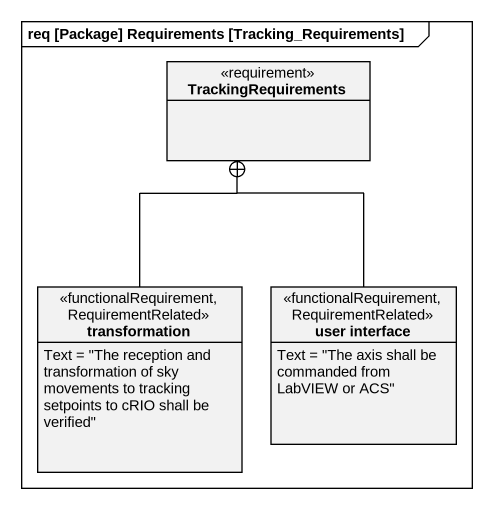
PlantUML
@startuml
mainframe req [Package] Requirements [Tracking_Requirements]
hide circle
hide empty members
class TrackingRequirements <<requirement>>
class transformation <<functionalRequirement, RequirementRelated>> {
  Text = "The reception and transformation of sky movements to tracking setpoints to cRIO shall be verified"
}
class "user interface" as user_interface <<functionalRequirement, RequirementRelated>> {
  Text = "The axis shall be commanded from LabVIEW or ACS"
}
transformation -up-+ TrackingRequirements
user_interface -up-+ TrackingRequirements
@enduml
